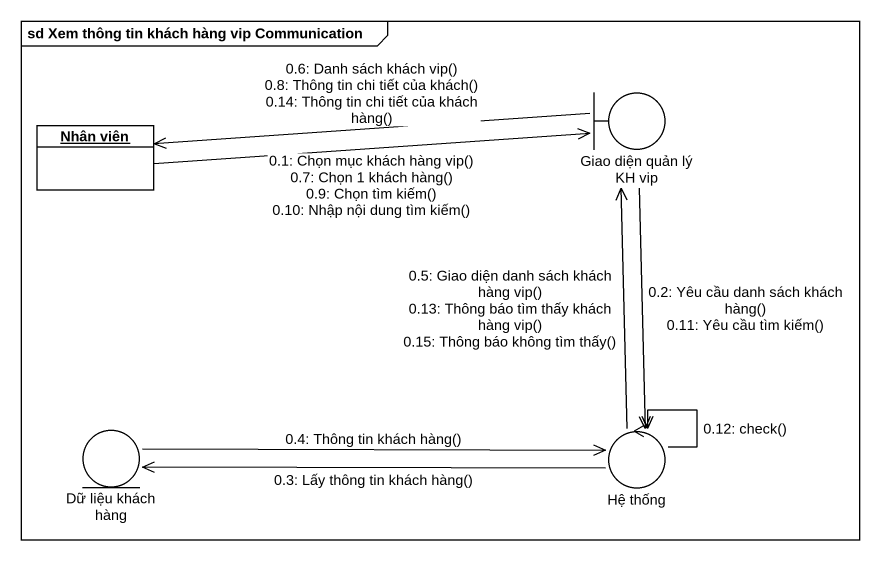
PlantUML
@startuml
mainframe sd Xem thông tin khách hàng vip Communication
allowmixing
hide circle
hide empty members
object "Nhân viên" as Nhân_viên
boundary "Giao diện quản lý KH vip" as Giao_diện_quản_lý_KH_vip
entity "Dữ liệu khách hàng" as Dữ_liệu_khách_hàng
control "Hệ thống" as Hệ_thống
Nhân_viên -right-> Giao_diện_quản_lý_KH_vip : 0.1: Chọn mục khách hàng vip()\n0.7: Chọn 1 khách hàng()\n0.9: Chọn tìm kiếm()\n0.10: Nhập nội dung tìm kiếm()
Giao_diện_quản_lý_KH_vip --> Hệ_thống : 0.2: Yêu cầu danh sách khách hàng()\n0.11: Yêu cầu tìm kiếm()
Hệ_thống -left-> Dữ_liệu_khách_hàng : 0.3: Lấy thông tin khách hàng()
Dữ_liệu_khách_hàng -right-> Hệ_thống : 0.4: Thông tin khách hàng()
Hệ_thống -up-> Giao_diện_quản_lý_KH_vip : 0.5: Giao diện danh sách khách hàng vip()\n0.13: Thông báo tìm thấy khách hàng vip()\n0.15: Thông báo không tìm thấy()
Giao_diện_quản_lý_KH_vip -left-> Nhân_viên : 0.6: Danh sách khách vip()\n0.8: Thông tin chi tiết của khách()\n0.14: Thông tin chi tiết của khách hàng()
Hệ_thống --> Hệ_thống : 0.12: check()
@enduml
